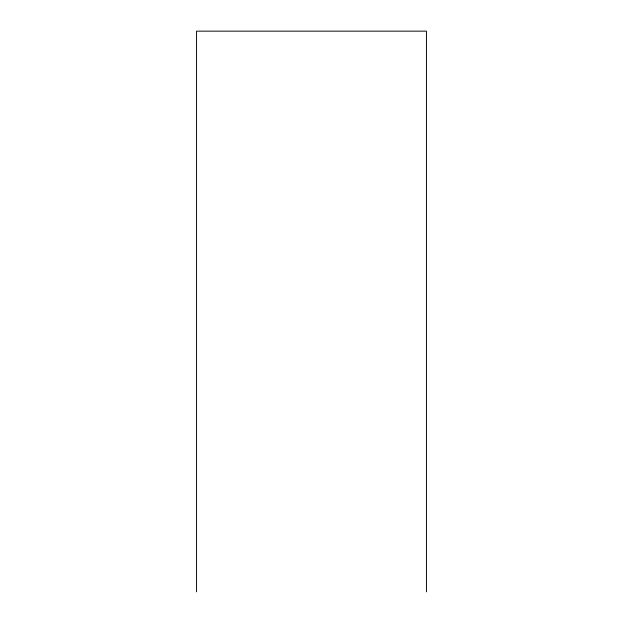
<?xml version="1.0" encoding="UTF-8"?>
<svg xmlns="http://www.w3.org/2000/svg" width="623" height="623" viewBox="0 0 623 623"><rect width="100%" height="100%" fill="white"/><g stroke="black" fill="none" stroke-linecap="round" stroke-linejoin="round"><path stroke-width="0.93" d="M426.444 591.85L426.444 31.15L196.557 31.15L196.557 591.85"/></g></svg>
